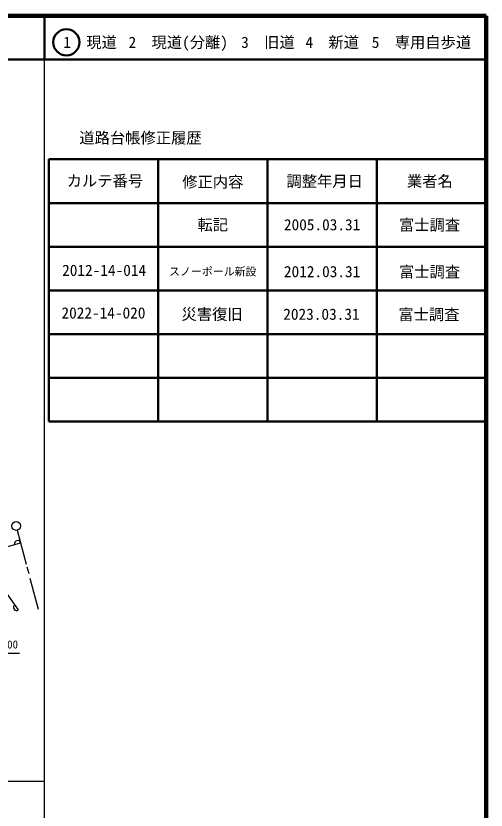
# Model space of a CAD drawing. Units: millimetres, scale not verified. Extents: x 40000 to 680000, y 20000 to 380000.
# Drawn here: x 572491 to 680000, y 198357 to 380000 of the extents above; entities that cross this region are included whole.
import ezdxf
from ezdxf.enums import TextEntityAlignment as Align

# ---------------------------------------------------------------- set-up
doc = ezdxf.new("R2010")
doc.units = ezdxf.units.MM
doc.header["$LTSCALE"] = 1000
for name, color, linetype, lineweight in [('M-BGD', 7, 'Continuous', 25), ('M-BMK-SRVR', 3, 'Continuous', 25), ('M-STR-STR3', 7, 'Continuous', 25), ('M-TTL', 2, 'Continuous', 140), ('M-TTL-BAND', 7, 'Continuous', 25), ('M-TTL-FRAM', 2, 'Continuous', 50), ('M-TTL-LINE', 7, 'Continuous', 50)]:
    doc.layers.add(name, color=color, linetype=linetype, lineweight=lineweight)
doc.layers.add('M-TTL-TXT', color=7, linetype='Continuous')
doc.styles.add('ＭＳ ゴシック', font='')
doc.styles.get('ＭＳ ゴシック').set_extended_font_data('MS Gothic')

msp = doc.modelspace()

# ---------------------------------------------------------------- linework, layer by layer
at = {"layer": 'M-BGD'}
for p, q in [((568077, 257916), (573578, 259486)), ((573060, 244126), (568115, 251118))]:
    msp.add_line(p, q, dxfattribs=at)
for centre, radius, start, end in [((572890, 259290), 715, 15.92692, 195.92692), ((572648, 244709), 714, 125.26727, 305.26727)]:
    msp.add_arc(centre, radius, start, end, dxfattribs=at)
at = {"layer": 'M-BMK-SRVR'}
for p, q in [((572814, 262368), (574872, 254609)), ((575031, 254011), (575439, 252469)), ((575716, 251427), (577610, 244284))]:
    msp.add_line(p, q, dxfattribs=at)
msp.add_circle((572570, 263342), 1000, dxfattribs=at)
at = {"layer": 'M-STR-STR3'}
msp.add_line((553066, 234228), (573286, 234228), dxfattribs=at)
at = {"layer": 'M-TTL'}
for p, q in [((680000, 380000), (40000, 380000)), ((680000, 20000), (680000, 380000))]:
    msp.add_line(p, q, dxfattribs=at)
at = {"layer": 'M-TTL-BAND'}
for p, q in [((579000, 20000), (579000, 370000)), ((40000, 205000), (579000, 205000))]:
    msp.add_line(p, q, dxfattribs=at)
at = {"layer": 'M-TTL-FRAM'}
for p, q in [((580000, 347197), (580000, 287197)), ((580000, 347197), (680000, 347197)), ((580000, 287197), (680000, 287197))]:
    msp.add_line(p, q, dxfattribs=at)
at = {"layer": 'M-TTL-LINE'}
for p, q in [((579000, 380000), (579000, 370000)), ((40000, 370000), (680000, 370000)), ((605000, 347197), (605000, 287197)), ((630000, 347197), (630000, 287197)), ((655000, 347197), (655000, 287197)), ((580000, 337197), (680000, 337197)), ((580000, 327197), (680000, 327197)), ((580000, 317197), (680000, 317197)), ((580000, 307197), (680000, 307197)), ((580000, 297197), (680000, 297197))]:
    msp.add_line(p, q, dxfattribs=at)
msp.add_circle((584031, 373958), 3000, dxfattribs=at)

# ---------------------------------------------------------------- texts
at = {"layer": 'M-STR-STR3', "style": 'ＭＳ ゴシック'}
msp.add_text('ヒューム管Φ400', height=1833, dxfattribs=at).set_placement((554737, 234771), align=Align.BOTTOM_LEFT)
at = {"layer": 'M-TTL-TXT', "style": 'ＭＳ ゴシック'}
for s, height, p in [('1\u3000現道', 2566, (589448, 373958)), ('2\u3000現道(分離)', 2566, (609619, 373958)), ('3\u3000旧道', 2566, (630121, 373958)), ('4\u3000新道', 2566, (644824, 373958)), ('5\u3000専用自歩道', 2566, (665228, 373958)), ('道路台帳修正履歴', 2566, (600968, 352113)), ('カルテ番号', 2566, (592839, 342277)), ('修正内容', 2566, (617509, 342023)), ('調整年月日', 2566, (643089, 342197)), ('業者名', 2566, (667134, 342197)), ('転記', 2566, (617500, 332245)), ('2005.03.31', 2566, (642500, 332245)), ('富士調査', 2566, (667077, 332189)), ('2012-14-014', 2566, (592667, 321813)), ('スノーポール新設', 1833, (617500, 321525)), ('2012.03.31', 2566, (642500, 321525)), ('富士調査', 2566, (667077, 321468)), ('2022-14-020', 2566, (592515, 312064)), ('災害復旧', 2566, (617348, 311776)), ('2023.03.31', 2566, (642348, 311776)), ('富士調査', 2566, (666924, 311719))]:
    msp.add_text(s, height=height, dxfattribs=at).set_placement(p, align=Align.MIDDLE_CENTER)

doc.saveas('drawing.dxf')
